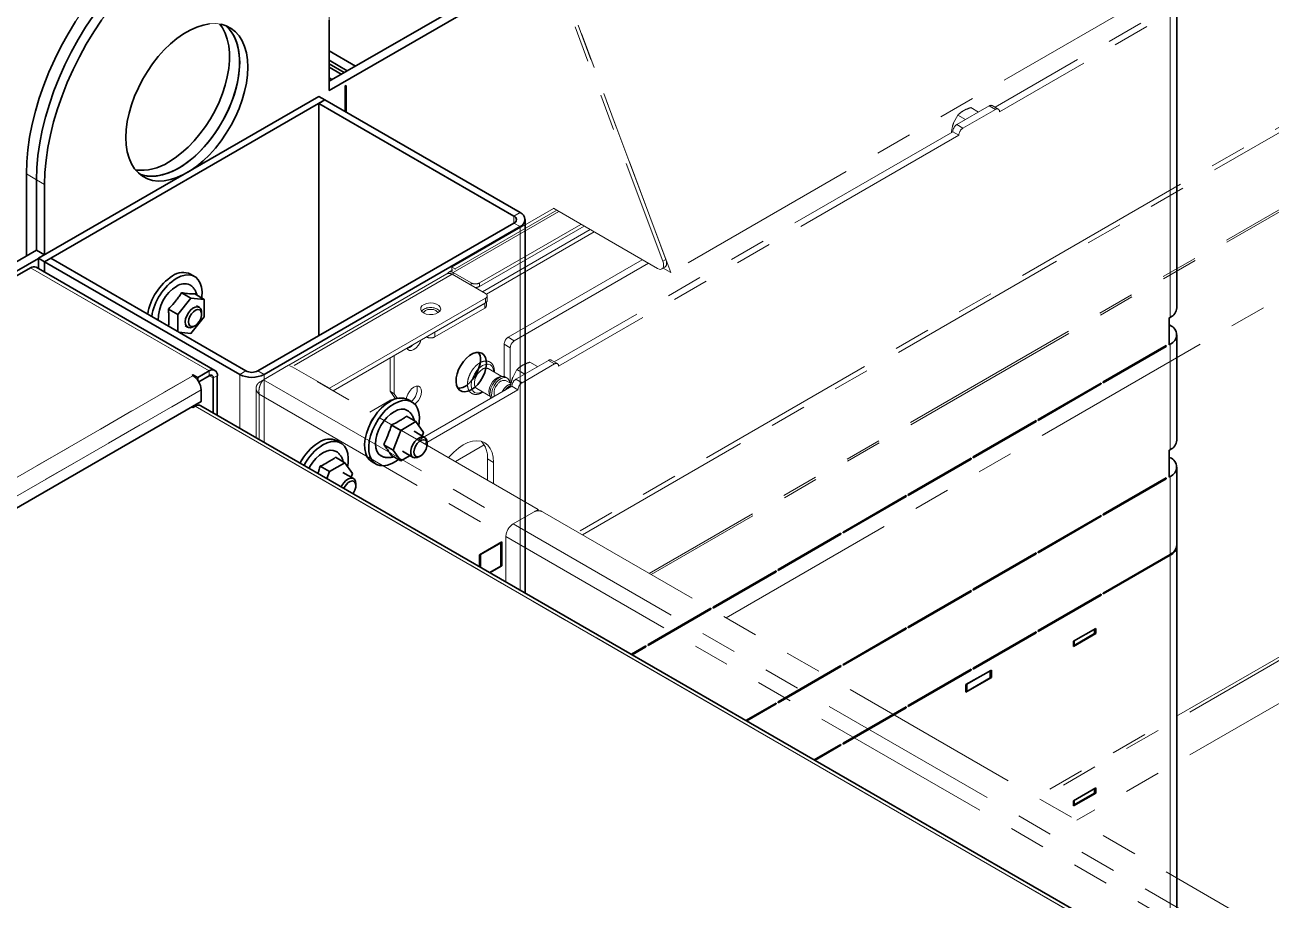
# Paper-space layout 'Blatt1' of a CAD drawing. Header units: millimetres. Extents: x 0 to 1189, y 0 to 841.
# Drawn here: x 575.76 to 619.13, y 209.85 to 240.3 of the extents above; entities that cross this region are included whole.
import ezdxf

# ---------------------------------------------------------------- set-up
doc = ezdxf.new("R2010")
doc.units = ezdxf.units.MM
doc.linetypes.add('PHANTOM', pattern=[12.7, 6.35, -1.27, 1.27, -1.27, 1.27, -1.27])

psp = doc.layouts.new('Blatt1')

# ---------------------------------------------------------------- linework, layer by layer
at = {"color": 7, "linetype": 'Continuous', "lineweight": 35}
for p, q in [((586.346, 238.343), (615.338, 255.08)), ((615.855, 230.453), (615.855, 255.243)), ((586.346, 238.017), (615.621, 254.916)), ((586.346, 240.466), (586.346, 238.017)), ((587.261, 238.871), (586.346, 239.399)), ((586.346, 239.073), (586.978, 238.708)), ((586.346, 238.95), (586.872, 238.647)), ((586.346, 238.828), (586.766, 238.586)), ((586.346, 238.46), (586.448, 238.402)), ((586.94, 238.196), (586.912, 238.18)), ((586.912, 238.18), (586.912, 237.285)), ((586.94, 237.268), (586.94, 238.196)), ((576.235, 232.182), (585.993, 237.815)), ((576.447, 232.06), (586.205, 237.693)), ((586.205, 237.693), (585.993, 237.815)), ((586.205, 237.693), (585.993, 237.57)), ((586.205, 237.693), (592.993, 233.774)), ((585.993, 234.304), (585.993, 237.57)), ((585.993, 237.57), (592.781, 233.652)), ((575.81, 232.261), (575.81, 235.119)), ((576.164, 232.465), (576.164, 234.915)), ((576.447, 232.305), (576.447, 234.752)), ((585.986, 234.341), (585.993, 234.345)), ((585.986, 233.443), (585.986, 234.341)), ((585.986, 234.308), (585.993, 234.304)), ((592.781, 233.407), (583.871, 228.263)), ((585.993, 233.488), (585.986, 233.492)), ((585.993, 233.447), (585.986, 233.443)), ((585.993, 229.488), (585.993, 233.488)), ((593.169, 220.54), (593.169, 233.529)), ((584.084, 228.141), (592.993, 233.284)), ((569.093, 228.383), (576.164, 232.465)), ((569.376, 228.22), (576.235, 232.18)), ((576.445, 232.303), (576.164, 232.465)), ((576.235, 231.825), (576.235, 232.182)), ((576.447, 232.06), (576.235, 232.182)), ((576.659, 232.182), (576.447, 232.06)), ((576.447, 231.702), (576.447, 232.06)), ((576.447, 232.06), (583.235, 228.141)), ((576.659, 232.182), (583.447, 228.263)), ((575.952, 231.853), (569.234, 227.975)), ((582.374, 228.281), (576.152, 231.873)), ((581.668, 231.55), (581.527, 231.631)), ((581.538, 230.794), (581.078, 230.222)), ((581.213, 230.982), (581.538, 230.794)), ((581.492, 230.95), (581.422, 230.956)), ((581.998, 230.753), (581.538, 230.794)), ((581.673, 230.94), (581.998, 230.753)), ((581.998, 230.14), (581.998, 230.753)), ((580.754, 230.41), (581.078, 230.222)), ((581.032, 230.731), (580.962, 230.644)), ((581.825, 230.477), (581.738, 230.528)), ((580.767, 230.142), (580.767, 230.049)), ((581.078, 230.222), (581.078, 229.631)), ((581.538, 229.568), (581.998, 230.14)), ((581.908, 230.232), (581.908, 230.294)), ((615.585, 230.106), (615.621, 230.126)), ((615.585, 230.106), (615.585, 229.175)), ((581.122, 229.606), (581.538, 229.568)), ((581.205, 229.557), (581.25, 229.594)), ((581.338, 229.835), (581.425, 229.785)), ((581.625, 229.804), (581.679, 229.836)), ((615.621, 229.849), (615.585, 229.869)), ((615.855, 225.848), (615.855, 229.522)), ((615.479, 229.146), (613.287, 227.881)), ((613.287, 227.848), (615.479, 229.114)), ((615.451, 229.13), (615.479, 229.114)), ((615.479, 229.114), (615.479, 229.146)), ((615.585, 229.175), (615.621, 229.195)), ((581.778, 228.032), (582.174, 228.261)), ((581.58, 228.114), (581.609, 228.13)), ((581.609, 228.097), (581.58, 228.114)), ((581.609, 228.13), (581.778, 228.032)), ((581.609, 228.097), (581.609, 228.13)), ((581.778, 227.934), (581.778, 228.032)), ((581.809, 227.886), (582.174, 228.097)), ((582.316, 228.016), (582.316, 226.805)), ((582.457, 228.097), (582.457, 226.723)), ((613.216, 227.84), (611.024, 226.575)), ((611.024, 226.542), (613.216, 227.808)), ((613.188, 227.824), (613.216, 227.808)), ((613.216, 227.808), (613.216, 227.84)), ((613.287, 227.881), (613.287, 227.848)), ((581.892, 227.199), (581.892, 227.608)), ((569.871, 220.26), (581.892, 227.199)), ((581.569, 227.013), (581.612, 226.989)), ((581.612, 226.989), (581.688, 227.032)), ((634.338, 196.773), (581.888, 227.052)), ((589.234, 227.182), (589.093, 227.263)), ((588.833, 226.547), (588.753, 226.501)), ((589.369, 226.497), (588.839, 226.191)), ((589.045, 226.685), (589.369, 226.497)), ((589.635, 226.12), (589.369, 226.497)), ((610.954, 226.534), (608.762, 225.269)), ((608.762, 225.236), (610.954, 226.501)), ((610.925, 226.518), (610.954, 226.501)), ((610.954, 226.501), (610.954, 226.534)), ((611.024, 226.575), (611.024, 226.542)), ((588.415, 226.081), (588.375, 225.977)), ((588.514, 226.378), (588.839, 226.191)), ((588.839, 226.191), (588.573, 225.507)), ((589.674, 225.946), (589.304, 226.16)), ((589.587, 225.997), (589.635, 226.12)), ((586.759, 225.753), (586.618, 225.835)), ((588.249, 225.695), (588.573, 225.507)), ((589.757, 225.701), (589.757, 225.763)), ((586.358, 225.118), (586.278, 225.072)), ((586.57, 225.256), (586.895, 225.069)), ((588.375, 225.527), (588.415, 225.469)), ((588.514, 225.317), (588.839, 225.13)), ((588.573, 225.507), (588.839, 225.13)), ((588.839, 225.13), (589.164, 225.317)), ((588.904, 225.467), (589.274, 225.253)), ((589.474, 225.273), (589.528, 225.305)), ((608.691, 225.228), (606.499, 223.962)), ((606.499, 223.93), (608.691, 225.195)), ((608.663, 225.211), (608.691, 225.195)), ((608.691, 225.195), (608.691, 225.228)), ((608.762, 225.269), (608.762, 225.236)), ((615.585, 225.501), (615.621, 225.521)), ((615.585, 225.501), (615.585, 224.57)), ((615.621, 225.243), (615.585, 225.264)), ((586.039, 224.95), (586.364, 224.762)), ((586.364, 224.762), (586.271, 224.522)), ((586.895, 225.069), (586.364, 224.762)), ((587.199, 224.518), (586.829, 224.731)), ((587.16, 224.691), (586.895, 225.069)), ((587.112, 224.568), (587.16, 224.691)), ((587.843, 225.098), (587.984, 225.017)), ((615.855, 222.206), (615.855, 224.917)), ((587.282, 224.272), (587.282, 224.334)), ((615.479, 224.541), (613.287, 223.276)), ((613.287, 223.243), (615.479, 224.509)), ((615.451, 224.525), (615.479, 224.509)), ((615.479, 224.509), (615.479, 224.541)), ((615.585, 224.57), (615.621, 224.59)), ((606.428, 223.921), (604.236, 222.656)), ((604.236, 222.623), (606.428, 223.889)), ((606.4, 223.905), (606.428, 223.889)), ((606.428, 223.889), (606.428, 223.921)), ((606.499, 223.962), (606.499, 223.93)), ((613.216, 223.235), (611.024, 221.97)), ((611.024, 221.937), (613.216, 223.202)), ((613.188, 223.219), (613.216, 223.202)), ((613.216, 223.202), (613.216, 223.235)), ((613.287, 223.276), (613.287, 223.243)), ((604.165, 222.615), (601.973, 221.35)), ((601.973, 221.317), (604.165, 222.583)), ((604.137, 222.599), (604.165, 222.583)), ((604.165, 222.583), (604.165, 222.615)), ((604.236, 222.656), (604.236, 222.623)), ((592.357, 222.31), (591.579, 221.861)), ((592.321, 222.281), (591.614, 221.873)), ((592.321, 222.281), (592.314, 222.286)), ((592.321, 221.465), (592.321, 222.281)), ((592.357, 221.477), (592.357, 222.31)), ((615.855, 207.443), (615.855, 222.173)), ((591.579, 221.861), (591.579, 221.458)), ((591.614, 221.873), (591.607, 221.877)), ((591.614, 221.873), (591.614, 221.437)), ((610.954, 221.929), (608.762, 220.663)), ((608.762, 220.631), (610.954, 221.896)), ((610.925, 221.912), (610.954, 221.896)), ((610.954, 221.896), (610.954, 221.929)), ((611.024, 221.97), (611.024, 221.937)), ((615.621, 221.879), (613.287, 220.532)), ((613.287, 220.5), (615.621, 221.847)), ((591.944, 221.247), (592.321, 221.465)), ((591.951, 221.243), (592.357, 221.477)), ((592.321, 221.498), (592.357, 221.477)), ((601.903, 221.309), (599.711, 220.044)), ((599.711, 220.011), (601.903, 221.276)), ((601.874, 221.293), (601.903, 221.276)), ((601.903, 221.276), (601.903, 221.309)), ((601.973, 221.35), (601.973, 221.317)), ((608.691, 220.622), (606.499, 219.357)), ((606.499, 219.324), (608.691, 220.59)), ((608.663, 220.606), (608.691, 220.59)), ((608.691, 220.59), (608.691, 220.622)), ((608.762, 220.663), (608.762, 220.631)), ((613.216, 220.491), (611.024, 219.226)), ((611.024, 219.193), (613.216, 220.459)), ((613.188, 220.475), (613.216, 220.459)), ((613.216, 220.459), (613.216, 220.491)), ((613.287, 220.532), (613.287, 220.5)), ((599.64, 220.003), (597.448, 218.737)), ((597.448, 218.705), (599.64, 219.97)), ((599.612, 219.986), (599.64, 219.97)), ((599.64, 219.97), (599.64, 220.003)), ((599.711, 220.044), (599.711, 220.011)), ((606.428, 219.316), (604.236, 218.051)), ((604.236, 218.018), (606.428, 219.284)), ((606.4, 219.3), (606.428, 219.284)), ((606.428, 219.284), (606.428, 219.316)), ((606.499, 219.357), (606.499, 219.324)), ((610.954, 219.185), (608.762, 217.92)), ((608.762, 217.887), (610.954, 219.152)), ((610.925, 219.169), (610.954, 219.152)), ((610.954, 219.152), (610.954, 219.185)), ((611.024, 219.226), (611.024, 219.193)), ((612.262, 218.854), (613.04, 219.303)), ((613.04, 219.124), (612.262, 218.675)), ((612.283, 218.711), (612.99, 219.12)), ((612.99, 219.12), (612.99, 219.275)), ((613.04, 219.124), (612.99, 219.152)), ((613.04, 219.303), (613.04, 219.124)), ((597.377, 218.696), (596.87, 218.403)), ((596.898, 218.387), (597.377, 218.664)), ((597.349, 218.68), (597.377, 218.664)), ((597.377, 218.664), (597.377, 218.696)), ((597.448, 218.737), (597.448, 218.705)), ((612.262, 218.675), (612.262, 218.854)), ((612.283, 218.711), (612.262, 218.724)), ((612.283, 218.867), (612.283, 218.711)), ((604.165, 218.01), (601.973, 216.744)), ((601.973, 216.712), (604.165, 217.977)), ((604.137, 217.994), (604.165, 217.977)), ((604.165, 217.977), (604.165, 218.01)), ((604.236, 218.051), (604.236, 218.018)), ((608.691, 217.879), (606.499, 216.613)), ((606.499, 216.581), (608.691, 217.846)), ((609.398, 217.854), (608.514, 217.344)), ((608.549, 217.356), (609.363, 217.826)), ((608.663, 217.863), (608.691, 217.846)), ((608.691, 217.846), (608.691, 217.879)), ((608.762, 217.92), (608.762, 217.887)), ((609.363, 217.826), (609.356, 217.83)), ((609.363, 217.581), (609.363, 217.826)), ((609.398, 217.593), (609.398, 217.854)), ((608.514, 217.083), (609.398, 217.593)), ((608.514, 217.344), (608.514, 217.083)), ((608.542, 217.36), (608.549, 217.356)), ((608.549, 217.111), (609.363, 217.581)), ((608.549, 217.111), (608.549, 217.356)), ((609.363, 217.613), (609.398, 217.593)), ((608.514, 217.132), (608.549, 217.111)), ((601.903, 216.704), (600.858, 216.101)), ((600.887, 216.084), (601.903, 216.671)), ((601.874, 216.687), (601.903, 216.671)), ((601.903, 216.671), (601.903, 216.704)), ((601.973, 216.744), (601.973, 216.712)), ((606.428, 216.573), (604.236, 215.307)), ((604.236, 215.275), (606.428, 216.54)), ((606.4, 216.556), (606.428, 216.54)), ((606.428, 216.54), (606.428, 216.573)), ((606.499, 216.613), (606.499, 216.581)), ((604.165, 215.266), (603.235, 214.729)), ((603.263, 214.713), (604.165, 215.234)), ((604.137, 215.25), (604.165, 215.234)), ((604.165, 215.234), (604.165, 215.266)), ((604.236, 215.307), (604.236, 215.275)), ((612.262, 213.302), (613.04, 213.751)), ((613.04, 213.571), (612.262, 213.122)), ((612.283, 213.159), (612.99, 213.567)), ((612.99, 213.567), (612.99, 213.722)), ((613.04, 213.571), (612.99, 213.6)), ((613.04, 213.751), (613.04, 213.571)), ((612.262, 213.122), (612.262, 213.302)), ((612.283, 213.159), (612.262, 213.171)), ((612.283, 213.314), (612.283, 213.159))]:
    psp.add_line(p, q, dxfattribs=at)
at = {"color": 8, "linetype": 'Continuous', "lineweight": 18}
for p, q in [((615.621, 254.916), (615.621, 230.126)), ((575.81, 235.119), (576.164, 234.915)), ((576.447, 234.752), (576.164, 234.915)), ((592.781, 233.652), (592.993, 233.774)), ((592.781, 233.652), (592.781, 233.407)), ((592.781, 233.407), (592.993, 233.284)), ((592.993, 220.641), (592.993, 233.284)), ((582.174, 228.261), (575.952, 231.853)), ((615.621, 229.195), (615.621, 225.521)), ((582.174, 228.097), (582.174, 228.261)), ((583.447, 228.263), (583.235, 228.141)), ((583.871, 228.263), (584.084, 228.141)), ((569.588, 221.158), (581.609, 228.097)), ((582.174, 228.097), (582.316, 228.016)), ((582.316, 228.016), (582.457, 228.097)), ((583.235, 226.274), (583.235, 228.141)), ((584.084, 225.785), (584.084, 228.141)), ((569.871, 220.668), (581.892, 227.608)), ((634.15, 196.747), (581.688, 227.032)), ((615.621, 224.59), (615.621, 221.879)), ((615.621, 221.847), (615.621, 207.579))]:
    psp.add_line(p, q, dxfattribs=at)
at = {"color": 7, "linetype": 'PHANTOM', "lineweight": 18}
for p, q in [((637.343, 254.251), (598.247, 231.682)), ((592.237, 247.368), (597.963, 232.082)), ((592.343, 247.429), (598.069, 232.143)), ((598.247, 231.682), (592.346, 247.431)), ((595.168, 222.556), (637.981, 247.271)), ((623.399, 245.446), (609.527, 237.438)), ((623.611, 245.324), (609.681, 237.282)), ((586.346, 240.466), (586.346, 238.017)), ((600.171, 219.668), (633.067, 238.658)), ((586.346, 238.343), (586.417, 238.384)), ((586.346, 238.017), (586.7, 238.221)), ((576.235, 232.182), (585.993, 237.815)), ((576.447, 232.06), (586.205, 237.693)), ((586.205, 237.693), (585.993, 237.815)), ((586.205, 237.693), (585.993, 237.57)), ((586.205, 237.693), (592.993, 233.774)), ((585.993, 234.304), (585.993, 237.57)), ((585.993, 237.57), (592.781, 233.652)), ((609.327, 237.486), (608.196, 236.833)), ((608.408, 236.711), (609.539, 237.364)), ((608.951, 237.269), (608.681, 237.424)), ((609.639, 237.374), (609.427, 237.496)), ((608.232, 237.165), (608.085, 236.896)), ((608.502, 237.01), (608.232, 237.165)), ((608.055, 236.588), (594.183, 228.58)), ((608.267, 236.466), (594.337, 228.424)), ((608.03, 236.574), (608.008, 236.586)), ((608.008, 236.586), (608.018, 236.567)), ((608.055, 236.588), (608.267, 236.466)), ((575.81, 232.261), (575.81, 235.119)), ((576.164, 232.465), (576.164, 234.915)), ((576.447, 232.305), (576.447, 234.752)), ((585.986, 234.341), (585.993, 234.345)), ((585.986, 233.443), (585.986, 234.341)), ((585.986, 234.308), (585.993, 234.304)), ((590.624, 231.873), (594.163, 233.916)), ((590.73, 231.812), (594.269, 233.855)), ((594.269, 233.855), (594.156, 233.921)), ((594.156, 233.921), (594.156, 233.912)), ((594.269, 233.851), (594.269, 233.855)), ((597.778, 231.826), (594.269, 233.851)), ((592.781, 233.407), (583.871, 228.263)), ((585.993, 233.488), (585.986, 233.492)), ((585.993, 233.447), (585.986, 233.443)), ((585.993, 229.488), (585.993, 233.488)), ((595.114, 233.363), (591.579, 231.322)), ((593.169, 233.342), (593.169, 233.529)), ((584.084, 228.141), (592.993, 233.284)), ((595.221, 233.302), (591.579, 231.2)), ((591.685, 231.016), (595.433, 233.18)), ((591.822, 230.932), (595.574, 233.098)), ((569.093, 228.383), (576.164, 232.465)), ((569.376, 228.22), (576.235, 232.18)), ((576.445, 232.303), (576.164, 232.465)), ((576.235, 231.825), (576.235, 232.182)), ((576.447, 232.06), (576.235, 232.182)), ((576.659, 232.182), (576.447, 232.06)), ((576.447, 231.702), (576.447, 232.06)), ((576.447, 232.06), (583.235, 228.141)), ((576.659, 232.182), (583.447, 228.263)), ((597.25, 232.13), (592.583, 229.436)), ((575.952, 231.853), (569.234, 227.975)), ((582.374, 228.281), (576.152, 231.873)), ((581.668, 231.55), (581.527, 231.631)), ((590.451, 231.642), (584.94, 228.46)), ((590.653, 231.783), (590.512, 231.701)), ((590.624, 231.873), (590.73, 231.812)), ((590.624, 231.766), (590.624, 231.873)), ((591.791, 230.955), (590.631, 231.624)), ((590.667, 231.686), (591.296, 231.322)), ((590.73, 231.796), (590.73, 231.812)), ((592.795, 229.313), (597.463, 232.008)), ((597.928, 231.811), (598.034, 231.872)), ((598.247, 231.682), (597.975, 231.838)), ((581.538, 230.794), (581.078, 230.222)), ((581.213, 230.982), (581.538, 230.794)), ((581.492, 230.95), (581.422, 230.956)), ((581.998, 230.753), (581.538, 230.794)), ((581.673, 230.94), (581.998, 230.753)), ((581.998, 230.14), (581.998, 230.753)), ((586.36, 227.657), (591.791, 230.792)), ((591.85, 230.71), (591.85, 230.873)), ((580.754, 230.41), (581.078, 230.222)), ((581.032, 230.731), (580.962, 230.644)), ((581.825, 230.477), (581.738, 230.528)), ((586.488, 227.567), (591.791, 230.628)), ((590.023, 229.608), (591.763, 230.612)), ((590.023, 229.445), (591.763, 230.449)), ((591.821, 230.53), (591.821, 230.651)), ((580.767, 230.142), (580.767, 230.049)), ((581.078, 230.222), (581.078, 229.631)), ((581.538, 229.568), (581.998, 230.14)), ((581.908, 230.232), (581.908, 230.294)), ((581.122, 229.606), (581.538, 229.568)), ((581.205, 229.557), (581.25, 229.594)), ((581.338, 229.835), (581.425, 229.785)), ((581.625, 229.804), (581.679, 229.836)), ((589.74, 229.445), (589.74, 229.445)), ((592.442, 229.191), (592.442, 228.068)), ((592.654, 229.068), (592.654, 227.84)), ((588.468, 227.552), (588.468, 228.71)), ((588.609, 227.47), (588.609, 228.791)), ((593.983, 228.628), (592.852, 227.975)), ((594.295, 228.516), (594.083, 228.638)), ((581.778, 228.032), (582.174, 228.261)), ((584.939, 228.461), (584.062, 227.955)), ((593.63, 223.444), (584.939, 228.461)), ((586.36, 227.657), (585.059, 228.408)), ((592.361, 228.066), (591.885, 228.341)), ((592.888, 228.307), (592.741, 228.038)), ((593.157, 228.152), (592.888, 228.307)), ((593.064, 227.853), (594.195, 228.506)), ((593.607, 228.411), (593.337, 228.566)), ((581.58, 228.114), (581.609, 228.13)), ((581.609, 228.097), (581.58, 228.114)), ((581.609, 228.13), (581.778, 228.032)), ((581.609, 228.097), (581.609, 228.13)), ((581.778, 227.934), (581.778, 228.032)), ((581.809, 227.886), (582.174, 228.097)), ((582.316, 228.016), (582.316, 226.805)), ((582.457, 228.097), (582.457, 226.723)), ((584.062, 227.955), (583.914, 227.869)), ((583.979, 227.832), (583.914, 227.869)), ((592.71, 227.73), (589.458, 225.852)), ((592.546, 228.017), (592.49, 228.05)), ((592.686, 227.821), (592.511, 227.922)), ((592.685, 227.716), (592.664, 227.728)), ((592.664, 227.728), (592.674, 227.709)), ((592.71, 227.73), (592.922, 227.608)), ((581.892, 227.199), (581.892, 227.608)), ((583.808, 227.661), (583.808, 225.943)), ((586.36, 227.64), (586.36, 227.657)), ((588.609, 227.47), (588.468, 227.552)), ((588.654, 227.286), (588.468, 227.552)), ((588.725, 227.306), (588.609, 227.47)), ((592.922, 227.608), (589.67, 225.73)), ((591.485, 227.648), (591.962, 227.373)), ((592.495, 227.62), (592.475, 227.594)), ((569.871, 220.26), (581.892, 227.199)), ((581.569, 227.013), (581.612, 226.989)), ((581.612, 226.989), (581.688, 227.032)), ((634.338, 196.773), (581.888, 227.052)), ((588.457, 227.233), (587.761, 226.832)), ((589.234, 227.182), (589.093, 227.263)), ((588.833, 226.547), (588.753, 226.501)), ((589.369, 226.497), (588.855, 226.2)), ((589.045, 226.685), (589.369, 226.497)), ((589.635, 226.12), (589.369, 226.497)), ((589.647, 225.962), (589.304, 226.16)), ((589.587, 225.997), (589.635, 226.12)), ((590.745, 225.109), (591.747, 225.687)), ((632.337, 225.769), (610.969, 213.434)), ((632.803, 225.912), (611.079, 213.371)), ((591.862, 225.199), (591.862, 224.464)), ((592.074, 224.342), (592.074, 225.076)), ((632.803, 224.423), (612.369, 212.626)), ((593.63, 223.444), (592.753, 222.938)), ((593.63, 223.396), (593.63, 223.444)), ((593.488, 223.362), (592.753, 222.938)), ((642.986, 194.951), (593.771, 223.362)), ((592.498, 220.927), (592.498, 222.497))]:
    psp.add_line(p, q, dxfattribs=at)
at = {"color": 8, "linetype": 'PHANTOM', "lineweight": 18}
for p, q in [((637.981, 247.459), (595.005, 222.65)), ((634.076, 242.339), (597.488, 221.217)), ((634.091, 242.265), (597.56, 221.175)), ((609.327, 237.486), (609.539, 237.364)), ((608.196, 236.833), (608.408, 236.711)), ((575.81, 235.119), (576.164, 234.915)), ((576.447, 234.752), (576.164, 234.915)), ((594.344, 233.808), (590.667, 231.686)), ((592.781, 233.652), (592.993, 233.774)), ((592.781, 233.652), (592.781, 233.407)), ((592.781, 233.407), (592.993, 233.284)), ((592.993, 233.241), (592.993, 233.284)), ((597.963, 232.082), (598.069, 232.143)), ((582.174, 228.261), (575.952, 231.853)), ((590.631, 231.624), (585.059, 228.408)), ((590.667, 231.604), (590.667, 231.686)), ((591.296, 231.241), (591.296, 231.322)), ((591.579, 231.2), (591.579, 231.322)), ((591.791, 230.628), (591.791, 230.792)), ((591.763, 230.449), (591.763, 230.612)), ((590.023, 229.445), (590.023, 229.608)), ((589.74, 229.445), (589.74, 229.445)), ((592.654, 229.068), (592.442, 229.191)), ((592.795, 229.313), (592.583, 229.436)), ((593.983, 228.628), (594.195, 228.506)), ((582.174, 228.097), (582.174, 228.261)), ((583.447, 228.263), (583.235, 228.141)), ((583.871, 228.263), (584.084, 228.141)), ((585.059, 228.391), (585.059, 228.408)), ((569.588, 221.158), (581.609, 228.097)), ((582.174, 228.097), (582.316, 228.016)), ((582.316, 228.016), (582.457, 228.097)), ((583.235, 226.274), (583.235, 228.141)), ((584.062, 227.955), (592.753, 222.938)), ((584.084, 227.967), (584.084, 228.141)), ((592.852, 227.975), (593.064, 227.853)), ((569.871, 220.668), (581.892, 227.608)), ((583.914, 227.452), (592.498, 222.497)), ((583.914, 227.452), (583.914, 225.883)), ((634.15, 196.747), (581.688, 227.032)), ((588.49, 227.214), (588.457, 227.233)), ((591.862, 225.199), (592.074, 225.076)), ((592.753, 222.938), (642.25, 194.364)), ((592.498, 222.497), (641.996, 193.923))]:
    psp.add_line(p, q, dxfattribs=at)
at = {"color": 7, "linetype": 'PHANTOM', "lineweight": 18, "flags": 128}
for points in [[(575.81, 235.119), (575.823, 235.534), (575.861, 235.962), (575.924, 236.399), (576.011, 236.845), (576.123, 237.297), (576.258, 237.752), (576.416, 238.208), (576.596, 238.663), (576.798, 239.114), (577.019, 239.56), (577.26, 239.998), (577.519, 240.425), (577.794, 240.84), (578.084, 241.24), (578.388, 241.624), (578.704, 241.989), (579.03, 242.333), (579.366, 242.656), (579.708, 242.954), (580.056, 243.227), (580.407, 243.474), (580.76, 243.692), (581.113, 243.881), (581.465, 244.041), (581.812, 244.169), (582.155, 244.266), (582.49, 244.33), (582.816, 244.363), (583.132, 244.362), (583.436, 244.33), (583.726, 244.265), (584.002, 244.167), (584.26, 244.039)], [(576.164, 234.915), (576.177, 235.33), (576.214, 235.757), (576.277, 236.195), (576.364, 236.641), (576.476, 237.093), (576.611, 237.548), (576.769, 238.004), (576.95, 238.459), (577.151, 238.91), (577.373, 239.356), (577.614, 239.793), (577.872, 240.221), (578.147, 240.636), (578.438, 241.036), (578.742, 241.42), (579.058, 241.785), (579.384, 242.129), (579.719, 242.452), (580.062, 242.75), (580.409, 243.023), (580.761, 243.27), (581.114, 243.488), (581.467, 243.677), (581.818, 243.837), (582.166, 243.965), (582.508, 244.062), (582.843, 244.126), (583.17, 244.159), (583.486, 244.158), (583.79, 244.126), (584.08, 244.06), (584.355, 243.963), (584.613, 243.835)], [(576.164, 234.915), (576.177, 235.33), (576.214, 235.757), (576.277, 236.195), (576.364, 236.641), (576.476, 237.093), (576.611, 237.548), (576.769, 238.004), (576.95, 238.459), (577.151, 238.91), (577.373, 239.356), (577.614, 239.793), (577.872, 240.221), (578.147, 240.636), (578.438, 241.036), (578.742, 241.42), (579.058, 241.785), (579.384, 242.129), (579.719, 242.452), (580.062, 242.75), (580.409, 243.023), (580.761, 243.27), (581.114, 243.488), (581.467, 243.677), (581.818, 243.837), (582.166, 243.965), (582.508, 244.062), (582.843, 244.126), (583.17, 244.159), (583.486, 244.158), (583.79, 244.126), (584.08, 244.06), (584.355, 243.963), (584.613, 243.835)], [(576.447, 234.752), (576.459, 235.167), (576.497, 235.594), (576.56, 236.032), (576.647, 236.478), (576.759, 236.929), (576.894, 237.384), (577.052, 237.84), (577.233, 238.295), (577.434, 238.747), (577.656, 239.193), (577.897, 239.63), (578.155, 240.058), (578.43, 240.472), (578.721, 240.873), (579.024, 241.256), (579.34, 241.621), (579.667, 241.966), (580.002, 242.288), (580.344, 242.587), (580.692, 242.86), (581.043, 243.106), (581.397, 243.325), (581.75, 243.514), (582.101, 243.673), (582.449, 243.802), (582.791, 243.898), (583.126, 243.963), (583.453, 243.995), (583.769, 243.995), (584.073, 243.962), (584.363, 243.897), (584.638, 243.8), (584.897, 243.671), (585.137, 243.512), (585.359, 243.322), (585.561, 243.103), (585.741, 242.856), (585.899, 242.583), (586.034, 242.284), (586.146, 241.961), (586.233, 241.616), (586.296, 241.251), (586.334, 240.867), (586.346, 240.466)], [(579.275, 236.384), (579.288, 236.656), (579.325, 236.94), (579.386, 237.231), (579.471, 237.526), (579.579, 237.823), (579.708, 238.117), (579.857, 238.405), (580.023, 238.683), (580.206, 238.949), (580.403, 239.2), (580.611, 239.431), (580.829, 239.642), (581.053, 239.828), (581.282, 239.989), (581.511, 240.121), (581.74, 240.225), (581.964, 240.297), (582.182, 240.338), (582.39, 240.347), (582.587, 240.324), (582.77, 240.269), (582.937, 240.183), (583.085, 240.066), (583.214, 239.921), (583.322, 239.749), (583.407, 239.552), (583.468, 239.332), (583.505, 239.091), (583.518, 238.834), (583.505, 238.562), (583.468, 238.278), (583.407, 237.987), (583.322, 237.692), (583.214, 237.395), (583.085, 237.101), (582.937, 236.813), (582.77, 236.535), (582.587, 236.269), (582.39, 236.018), (582.182, 235.787), (581.964, 235.576), (581.74, 235.39), (581.511, 235.229), (581.282, 235.097), (581.053, 234.994), (580.829, 234.921), (580.611, 234.88), (580.403, 234.871), (580.206, 234.894), (580.023, 234.949), (579.857, 235.035), (579.708, 235.152), (579.579, 235.297), (579.471, 235.469), (579.386, 235.666), (579.325, 235.886), (579.288, 236.127), (579.275, 236.384)], [(582.544, 240.332), (582.634, 240.206), (582.731, 240.021), (582.804, 239.812), (582.854, 239.581), (582.878, 239.332), (582.878, 239.067), (582.854, 238.789), (582.804, 238.501), (582.731, 238.207), (582.634, 237.911), (582.516, 237.615), (582.377, 237.324), (582.219, 237.04), (582.044, 236.767), (581.854, 236.509), (581.651, 236.267), (581.438, 236.046), (581.216, 235.847), (580.99, 235.674), (580.76, 235.527)], [(582.748, 240.277), (582.803, 240.23), (582.931, 240.085), (583.039, 239.912), (583.124, 239.715), (583.185, 239.495), (583.223, 239.255), (583.235, 238.997), (583.223, 238.725), (583.185, 238.442), (583.124, 238.151), (583.039, 237.855), (582.931, 237.559), (582.803, 237.265), (582.654, 236.977), (582.487, 236.698), (582.304, 236.432), (582.107, 236.182), (581.899, 235.95), (581.681, 235.74), (581.457, 235.553), (581.229, 235.393), (580.999, 235.26), (580.771, 235.157), (580.546, 235.084), (580.329, 235.043), (580.12, 235.034), (579.923, 235.058), (579.762, 235.104)], [(582.748, 240.277), (582.87, 240.161), (582.988, 240.002), (583.084, 239.817), (583.158, 239.608), (583.207, 239.377), (583.232, 239.128), (583.232, 238.863), (583.207, 238.584), (583.158, 238.297), (583.084, 238.003), (582.988, 237.707), (582.87, 237.411), (582.731, 237.12), (582.573, 236.836), (582.398, 236.563), (582.207, 236.305), (582.004, 236.063), (581.791, 235.842), (581.57, 235.643), (581.343, 235.469), (581.114, 235.323)], [(581.114, 235.323), (580.884, 235.205), (580.658, 235.117), (580.436, 235.06), (580.223, 235.035), (580.02, 235.042), (579.83, 235.081), (579.762, 235.104)], [(597.778, 231.826), (597.832, 231.803), (597.883, 231.797), (597.927, 231.81), (597.96, 231.841), (597.982, 231.887), (597.99, 231.945), (597.983, 232.011), (597.963, 232.082)], [(598.069, 232.143), (598.09, 232.073), (598.096, 232.006), (598.088, 231.948), (598.066, 231.902), (598.034, 231.872)], [(581.915, 230.801), (581.92, 230.843), (581.926, 231.02), (581.907, 231.181), (581.863, 231.321), (581.796, 231.437), (581.707, 231.524), (581.598, 231.582), (581.474, 231.607), (581.337, 231.599), (581.192, 231.559), (581.043, 231.488)], [(581.342, 229.968), (581.355, 230.071), (581.391, 230.18), (581.449, 230.284), (581.522, 230.375), (581.604, 230.444), (581.688, 230.486), (581.767, 230.495), (581.833, 230.473), (581.88, 230.42), (581.905, 230.341), (581.908, 230.294)], [(581.451, 229.968), (581.463, 229.889), (581.499, 229.833), (581.554, 229.806), (581.623, 229.811), (581.698, 229.847), (581.771, 229.911), (581.834, 229.995), (581.88, 230.09), (581.905, 230.186), (581.905, 230.273), (581.88, 230.341), (581.834, 230.383), (581.771, 230.394), (581.698, 230.374), (581.623, 230.323), (581.554, 230.248), (581.499, 230.158), (581.463, 230.061), (581.451, 229.968)], [(589.634, 230.281), (589.728, 230.243), (589.839, 230.224), (589.954, 230.227), (590.061, 230.251), (590.149, 230.294), (590.208, 230.351), (590.232, 230.416), (590.217, 230.482), (590.167, 230.542), (590.085, 230.589), (589.982, 230.618), (589.867, 230.626), (589.755, 230.612), (589.656, 230.578), (589.581, 230.528), (589.539, 230.466), (589.535, 230.399), (589.567, 230.336), (589.634, 230.281)], [(590.059, 230.363), (589.978, 230.394), (589.882, 230.405), (589.786, 230.394), (589.705, 230.363), (589.651, 230.316), (589.634, 230.281)], [(590.129, 230.281), (590.113, 230.316), (590.059, 230.363)], [(581.625, 229.804), (581.604, 229.793), (581.522, 229.767), (581.449, 229.774), (581.391, 229.812), (581.355, 229.879), (581.342, 229.968)], [(589.542, 229.33), (589.513, 229.256), (589.454, 229.154), (589.38, 229.068), (589.299, 229.005), (589.217, 228.973), (589.143, 228.974), (589.084, 229.008), (589.054, 229.052)], [(584.976, 228.44), (585.01, 228.431), (585.059, 228.408)], [(591.485, 227.648), (591.44, 227.69), (591.409, 227.763), (591.403, 227.856), (591.422, 227.962), (591.464, 228.071), (591.526, 228.172), (591.602, 228.259), (591.685, 228.321)], [(589.037, 227.29), (589.046, 227.342), (589.084, 227.449), (589.143, 227.551), (589.217, 227.637), (589.299, 227.699), (589.38, 227.731), (589.454, 227.73), (589.513, 227.697), (589.551, 227.633), (589.564, 227.546), (589.551, 227.444), (589.513, 227.337), (589.454, 227.235), (589.38, 227.149), (589.329, 227.107)], [(591.958, 227.384), (591.949, 227.396), (591.918, 227.469), (591.912, 227.562), (591.931, 227.668), (591.973, 227.777), (592.035, 227.879), (592.111, 227.965), (592.194, 228.027)], [(591.991, 227.315), (591.969, 227.353), (591.948, 227.442), (591.952, 227.549), (591.982, 227.665), (592.035, 227.781), (592.106, 227.886), (592.19, 227.974), (592.28, 228.036), (592.369, 228.067), (592.449, 228.066), (592.49, 228.05)], [(592.021, 227.332), (592.005, 227.41), (592.009, 227.517), (592.039, 227.632), (592.091, 227.748), (592.162, 227.854), (592.246, 227.941), (592.337, 228.003), (592.425, 228.035), (592.506, 228.033), (592.572, 227.999), (592.617, 227.934), (592.638, 227.849)], [(592.194, 228.027), (592.277, 228.061), (592.35, 228.063)], [(592.378, 227.538), (592.389, 227.56), (592.452, 227.657)], [(589.067, 226.888), (589.065, 226.889), (588.968, 226.926), (588.856, 226.93), (588.735, 226.903), (588.609, 226.844), (588.483, 226.757), (588.362, 226.645), (588.27, 226.538)], [(589.468, 226.357), (589.486, 226.476), (589.492, 226.652), (589.473, 226.813), (589.429, 226.953), (589.362, 227.069), (589.273, 227.157), (589.164, 227.214), (589.04, 227.239), (588.904, 227.232), (588.758, 227.191), (588.609, 227.12)], [(592.074, 225.076), (592.061, 225.26), (592.022, 225.425), (591.958, 225.566), (591.871, 225.679), (591.763, 225.763), (591.637, 225.815), (591.495, 225.833), (591.341, 225.818), (591.179, 225.77), (591.013, 225.689), (590.847, 225.578), (590.685, 225.44), (590.532, 225.277), (590.506, 225.247)]]:
    psp.add_lwpolyline(points, dxfattribs=at)
at = {"color": 7, "linetype": 'Continuous', "lineweight": 35, "flags": 128}
for points in [[(575.81, 235.119), (575.823, 235.534), (575.861, 235.962), (575.924, 236.399), (576.011, 236.845), (576.123, 237.297), (576.258, 237.752), (576.416, 238.208), (576.596, 238.663), (576.798, 239.114), (577.019, 239.56), (577.26, 239.998), (577.519, 240.425)], [(576.164, 234.915), (576.177, 235.33), (576.214, 235.757), (576.277, 236.195), (576.364, 236.641), (576.476, 237.093), (576.611, 237.548), (576.769, 238.004), (576.95, 238.459), (577.151, 238.91), (577.373, 239.356), (577.614, 239.793), (577.872, 240.221), (578.147, 240.636)], [(576.164, 234.915), (576.177, 235.33), (576.214, 235.757), (576.277, 236.195), (576.364, 236.641), (576.476, 237.093), (576.611, 237.548), (576.769, 238.004), (576.95, 238.459), (577.151, 238.91), (577.373, 239.356), (577.614, 239.793), (577.872, 240.221), (578.147, 240.636)], [(576.447, 234.752), (576.459, 235.167), (576.497, 235.594), (576.56, 236.032), (576.647, 236.478), (576.759, 236.929), (576.894, 237.384), (577.052, 237.84), (577.233, 238.295), (577.434, 238.747), (577.656, 239.193), (577.897, 239.63), (578.155, 240.058), (578.43, 240.472)], [(579.275, 236.384), (579.288, 236.656), (579.325, 236.94), (579.386, 237.231), (579.471, 237.526), (579.579, 237.823), (579.708, 238.117), (579.857, 238.405), (580.023, 238.683), (580.206, 238.949), (580.403, 239.2), (580.611, 239.431), (580.829, 239.642), (581.053, 239.828), (581.282, 239.989), (581.511, 240.121), (581.74, 240.225), (581.964, 240.297), (582.182, 240.338)], [(582.587, 240.324), (582.77, 240.269), (582.937, 240.183), (583.085, 240.066), (583.214, 239.921), (583.322, 239.749), (583.407, 239.552), (583.468, 239.332), (583.505, 239.091), (583.518, 238.834), (583.505, 238.562), (583.468, 238.278), (583.407, 237.987), (583.322, 237.692), (583.214, 237.395), (583.085, 237.101), (582.937, 236.813), (582.77, 236.535), (582.587, 236.269), (582.39, 236.018), (582.182, 235.787), (581.964, 235.576), (581.74, 235.39), (581.511, 235.229), (581.282, 235.097), (581.053, 234.994), (580.829, 234.921), (580.611, 234.88), (580.403, 234.871), (580.206, 234.894), (580.023, 234.949), (579.857, 235.035), (579.708, 235.152), (579.579, 235.297), (579.471, 235.469), (579.386, 235.666), (579.325, 235.886), (579.288, 236.127), (579.275, 236.384)], [(582.544, 240.332), (582.634, 240.206), (582.731, 240.021), (582.804, 239.812), (582.854, 239.581), (582.878, 239.332), (582.878, 239.067), (582.854, 238.789), (582.804, 238.501), (582.731, 238.207), (582.634, 237.911), (582.516, 237.615), (582.377, 237.324), (582.219, 237.04), (582.044, 236.767), (581.854, 236.509), (581.651, 236.267), (581.438, 236.046), (581.216, 235.847), (580.99, 235.674), (580.76, 235.527)], [(582.748, 240.277), (582.803, 240.23), (582.931, 240.085), (583.039, 239.912), (583.124, 239.715), (583.185, 239.495), (583.223, 239.255), (583.235, 238.997), (583.223, 238.725), (583.185, 238.442), (583.124, 238.151), (583.039, 237.855), (582.931, 237.559), (582.803, 237.265), (582.654, 236.977), (582.487, 236.698), (582.304, 236.432), (582.107, 236.182), (581.899, 235.95), (581.681, 235.74), (581.457, 235.553), (581.229, 235.393), (580.999, 235.26), (580.771, 235.157), (580.546, 235.084), (580.329, 235.043), (580.12, 235.034), (579.923, 235.058), (579.762, 235.104)], [(582.748, 240.277), (582.87, 240.161), (582.988, 240.002), (583.084, 239.817), (583.158, 239.608), (583.207, 239.377), (583.232, 239.128), (583.232, 238.863), (583.207, 238.584), (583.158, 238.297), (583.084, 238.003), (582.988, 237.707), (582.87, 237.411), (582.731, 237.12), (582.573, 236.836), (582.398, 236.563), (582.207, 236.305), (582.004, 236.063), (581.791, 235.842), (581.57, 235.643), (581.343, 235.469), (581.114, 235.323)], [(581.114, 235.323), (580.884, 235.205), (580.658, 235.117), (580.436, 235.06), (580.223, 235.035), (580.02, 235.042), (579.83, 235.081), (579.762, 235.104)], [(581.915, 230.801), (581.92, 230.843), (581.926, 231.02), (581.907, 231.181), (581.863, 231.321), (581.796, 231.437), (581.707, 231.524), (581.598, 231.582), (581.474, 231.607), (581.337, 231.599), (581.192, 231.559), (581.043, 231.488)], [(581.342, 229.968), (581.355, 230.071), (581.391, 230.18), (581.449, 230.284), (581.522, 230.375), (581.604, 230.444), (581.688, 230.486), (581.767, 230.495), (581.833, 230.473), (581.88, 230.42), (581.905, 230.341), (581.908, 230.294)], [(581.451, 229.968), (581.463, 229.889), (581.499, 229.833), (581.554, 229.806), (581.623, 229.811), (581.698, 229.847), (581.771, 229.911), (581.834, 229.995), (581.88, 230.09), (581.905, 230.186), (581.905, 230.273), (581.88, 230.341), (581.834, 230.383), (581.771, 230.394), (581.698, 230.374), (581.623, 230.323), (581.554, 230.248), (581.499, 230.158), (581.463, 230.061), (581.451, 229.968)], [(581.625, 229.804), (581.604, 229.793), (581.522, 229.767), (581.449, 229.774), (581.391, 229.812), (581.355, 229.879), (581.342, 229.968)], [(591.296, 227.609), (591.41, 227.69), (591.519, 227.795), (591.617, 227.92), (591.7, 228.059), (591.765, 228.206), (591.807, 228.353), (591.826, 228.494), (591.819, 228.623), (591.789, 228.733), (591.735, 228.819), (591.661, 228.877), (591.569, 228.904), (591.465, 228.9), (591.353, 228.864), (591.239, 228.798), (591.127, 228.704), (591.023, 228.589), (590.931, 228.456), (590.857, 228.312), (590.803, 228.164), (590.773, 228.019), (590.767, 227.883), (590.785, 227.763), (590.828, 227.665), (590.892, 227.592), (590.975, 227.549), (591.073, 227.538), (591.182, 227.558), (591.296, 227.609)], [(590.83, 227.66), (590.888, 227.662), (590.998, 227.69), (591.113, 227.749), (591.226, 227.836), (591.332, 227.947), (591.427, 228.076), (591.506, 228.217), (591.565, 228.365), (591.602, 228.512), (591.614, 228.65)], [(588.468, 227.202), (588.318, 227.101), (588.173, 226.973), (588.037, 226.823), (587.912, 226.654), (587.804, 226.472), (587.715, 226.282), (587.648, 226.088), (587.604, 225.897), (587.585, 225.714), (587.591, 225.545), (587.623, 225.394), (587.678, 225.266), (587.757, 225.164), (587.843, 225.098)], [(588.609, 227.12), (588.46, 227.019), (588.315, 226.892), (588.178, 226.741), (588.054, 226.573), (587.946, 226.391), (587.856, 226.2), (587.789, 226.006), (587.745, 225.815), (587.726, 225.633), (587.732, 225.463), (587.764, 225.312), (587.82, 225.184), (587.898, 225.082), (587.997, 225.009), (588.114, 224.968), (588.245, 224.959), (588.386, 224.983), (588.534, 225.039), (588.684, 225.125), (588.756, 225.177)], [(589.067, 226.888), (589.065, 226.889), (588.968, 226.926), (588.856, 226.93), (588.735, 226.903), (588.609, 226.844), (588.483, 226.757), (588.362, 226.645), (588.251, 226.512), (588.153, 226.363), (588.073, 226.203), (588.013, 226.04), (587.976, 225.879), (587.964, 225.727), (587.976, 225.589), (588.013, 225.47), (588.073, 225.376), (588.15, 225.31)], [(589.468, 226.357), (589.486, 226.476), (589.492, 226.652), (589.473, 226.813), (589.429, 226.953), (589.362, 227.069), (589.273, 227.157), (589.164, 227.214), (589.04, 227.239), (588.904, 227.232), (588.758, 227.191), (588.609, 227.12)], [(587.904, 226.641), (587.839, 226.544), (587.787, 226.439)], [(586.994, 224.928), (587.011, 225.047), (587.017, 225.224), (586.998, 225.384), (586.954, 225.525), (586.887, 225.64), (586.798, 225.728), (586.689, 225.785), (586.565, 225.81), (586.429, 225.803), (586.284, 225.763), (586.134, 225.691)], [(589.474, 225.273), (589.411, 225.245), (589.333, 225.235), (589.267, 225.258), (589.219, 225.311), (589.194, 225.39), (589.194, 225.487), (589.219, 225.594), (589.267, 225.702), (589.333, 225.801)], [(589.414, 225.731), (589.356, 225.642), (589.317, 225.546), (589.3, 225.451), (589.308, 225.37), (589.34, 225.31), (589.393, 225.278), (589.46, 225.277), (589.535, 225.308), (589.608, 225.368), (589.674, 225.449), (589.723, 225.543), (589.751, 225.64), (589.756, 225.729), (589.735, 225.801), (589.692, 225.847), (589.632, 225.864), (589.56, 225.848), (589.484, 225.802), (589.414, 225.731)], [(589.333, 225.801), (589.411, 225.882), (589.495, 225.938), (589.577, 225.964), (589.65, 225.957), (589.708, 225.919), (589.744, 225.852), (589.757, 225.763)], [(585.429, 225.212), (585.364, 225.115), (585.336, 225.062)], [(586.592, 225.46), (586.59, 225.461), (586.493, 225.497), (586.381, 225.501), (586.26, 225.474), (586.134, 225.416), (586.008, 225.329), (585.887, 225.216), (585.776, 225.083), (585.678, 224.934), (585.649, 224.881)], [(586.771, 224.233), (586.792, 224.274), (586.858, 224.372)], [(586.858, 224.372), (586.936, 224.453), (587.02, 224.509), (587.103, 224.535), (587.176, 224.528), (587.233, 224.49), (587.269, 224.423), (587.282, 224.334)], [(586.939, 224.302), (586.881, 224.214), (586.864, 224.179)], [(587.182, 223.996), (587.199, 224.02), (587.248, 224.114), (587.277, 224.211), (587.281, 224.3), (587.26, 224.372), (587.217, 224.419), (587.157, 224.435), (587.085, 224.419), (587.01, 224.374), (586.939, 224.302)]]:
    psp.add_lwpolyline(points, dxfattribs=at)
at = {"color": 8, "linetype": 'PHANTOM', "lineweight": 18, "flags": 128}
for points in [[(591.677, 227.537), (591.583, 227.498), (591.489, 227.489), (591.407, 227.514), (591.345, 227.572), (591.306, 227.658), (591.293, 227.768), (591.306, 227.893), (591.345, 228.025), (591.407, 228.155), (591.489, 228.274), (591.583, 228.374), (591.685, 228.448)], [(591.685, 228.448), (591.787, 228.491), (591.881, 228.5), (591.962, 228.475), (592.025, 228.417), (592.064, 228.331), (592.077, 228.23)]]:
    psp.add_lwpolyline(points, dxfattribs=at)
at = {"color": 7, "linetype": 'PHANTOM', "lineweight": 18}
for centre, radius, start, end in [((609.386, 237.404), 0.101, 65.6929, 125.6176), ((609.595, 237.296), 0.0873, 350.786, 129.2033), ((608.362, 236.574), 0.307, 122.6055, 177.3945), ((608.574, 236.452), 0.307, 122.6055, 177.3945), ((579.808, 236.982), 1.739, 263.5581, 303.2145), ((592.735, 233.529), 0.131, 290.7834, 69.2166), ((592.9, 233.529), 0.262, 290.7834, 69.2166), ((576.069, 231.689), 0.201, 65.6929, 125.6176), ((581.268, 231.056), 0.631, 65.7938, 125.5166), ((590.526, 231.477), 0.181, 54.3824, 114.3071), ((590.581, 231.583), 0.133, 50.2603, 150.1382), ((581.96, 229.93), 1.951, 122.8513, 171.028), ((582.101, 229.849), 1.951, 122.8513, 171.028), ((581.763, 230.056), 1.362, 121.8951, 181.4203), ((581.311, 230.838), 0.46, 65.9946, 125.5912), ((591.437, 231.595), 0.307, 242.6097, 297.3903), ((591.44, 231.465), 0.299, 267.0521, 297.572), ((591.76, 230.873), 0.0873, 290.7834, 69.2166), ((589.882, 230.006), 0.465, 46.4599, 133.5401), ((591.721, 230.54), 0.101, 294.3747, 354.3052), ((591.75, 230.72), 0.101, 294.3747, 354.3052), ((588.992, 229.393), 0.348, 281.448, 318.5466), ((589.882, 229.717), 0.307, 242.6097, 297.3903), ((592.749, 229.177), 0.307, 122.6055, 177.3945), ((592.961, 229.054), 0.307, 122.6055, 177.3945), ((594.042, 228.546), 0.101, 65.6929, 125.6176), ((582.285, 228.125), 0.175, 350.786, 129.2033), ((583.659, 228.673), 0.461, 242.6097, 297.3903), ((591.802, 228.164), 0.196, 64.8242, 126.4863), ((594.25, 228.438), 0.0873, 350.786, 129.2033), ((581.277, 227.58), 0.615, 2.6055, 57.3945), ((582.23, 228.03), 0.0873, 350.786, 129.2033), ((583.659, 228.96), 0.922, 242.6097, 297.3903), ((588.9, 227.616), 0.515, 306.0386, 13.2975), ((592.515, 227.497), 0.426, 135.4556, 195.7756), ((592.441, 227.67), 0.261, 74.6507, 151.4302), ((592.731, 227.466), 0.338, 98.411, 145.5979), ((592.759, 227.432), 0.324, 107.685, 144.6306), ((593.017, 227.716), 0.307, 122.6055, 177.3945), ((593.229, 227.594), 0.307, 122.6055, 177.3945), ((588.834, 226.688), 0.631, 65.7938, 125.5166), ((581.805, 226.869), 0.201, 65.6929, 125.6176), ((589.362, 225.743), 1.711, 121.5231, 145.2284), ((589.504, 225.661), 1.711, 121.5231, 145.2284), ((588.516, 227.149), 0.103, 69.481, 125.1551), ((589.61, 225.673), 0.289, 83.3679, 133.9922), ((591.043, 225.258), 0.821, 355.8535, 42.3632), ((593.63, 223.089), 0.307, 62.6097, 117.3903), ((593.051, 222.472), 0.553, 122.6055, 177.3945)]:
    psp.add_arc(centre, radius, start, end, dxfattribs=at)
at = {"color": 7, "linetype": 'Continuous', "lineweight": 35}
for centre, radius, start, end in [((579.808, 236.982), 1.739, 263.5581, 303.2145), ((592.735, 233.529), 0.131, 290.7834, 69.2166), ((592.9, 233.529), 0.262, 290.7834, 69.2166), ((576.069, 231.689), 0.201, 65.6929, 125.6176), ((581.268, 231.056), 0.631, 65.7938, 125.5166), ((581.96, 229.93), 1.951, 122.8513, 171.028), ((582.101, 229.849), 1.951, 122.8513, 171.028), ((581.763, 230.056), 1.362, 121.8951, 181.4203), ((581.311, 230.838), 0.46, 65.9946, 125.5912), ((615.454, 230.493), 0.402, 294.3747, 354.3052), ((615.497, 229.522), 0.349, 290.7834, 69.2166), ((591.164, 228.673), 0.451, 357.1825, 31.1829), ((582.285, 228.125), 0.175, 350.786, 129.2033), ((583.659, 228.673), 0.461, 242.6097, 297.3903), ((581.277, 227.58), 0.615, 2.6055, 57.3945), ((582.23, 228.03), 0.0873, 350.786, 129.2033), ((583.659, 228.96), 0.922, 242.6097, 297.3903), ((588.834, 226.688), 0.631, 65.7938, 125.5166), ((581.805, 226.869), 0.201, 65.6929, 125.6176), ((586.974, 224.215), 1.841, 122.2007, 152.6615), ((587.115, 224.133), 1.841, 122.2007, 152.6615), ((586.359, 225.26), 0.631, 65.7938, 125.5166), ((615.454, 225.888), 0.402, 294.3747, 354.3052), ((615.497, 224.917), 0.349, 290.7834, 69.2166), ((615.454, 222.246), 0.402, 294.3747, 354.3052), ((615.466, 222.203), 0.389, 293.4452, 357.7924)]:
    psp.add_arc(centre, radius, start, end, dxfattribs=at)
at = {"color": 8, "linetype": 'Continuous', "lineweight": 18}
for centre, radius, start, end in [((581.433, 230.693), 0.263, 77.2343, 92.5466), ((581.817, 230.029), 1.054, 138.1711, 144.2397), ((581.38, 230.096), 0.615, 175.6525, 184.3475), ((589.099, 225.993), 0.615, 115.6491, 124.3455), ((589.376, 225.648), 1.054, 155.7602, 161.8284), ((586.624, 224.564), 0.615, 115.6491, 124.3455), ((588.608, 225.648), 0.263, 207.4456, 222.7557)]:
    psp.add_arc(centre, radius, start, end, dxfattribs=at)
at = {"color": 8, "linetype": 'PHANTOM', "lineweight": 18}
for centre, radius, start, end in [((581.433, 230.693), 0.263, 77.2343, 92.5466), ((581.817, 230.029), 1.054, 138.1711, 144.2397), ((581.38, 230.096), 0.615, 175.6525, 184.3475), ((589.099, 225.993), 0.615, 115.6491, 124.3455)]:
    psp.add_arc(centre, radius, start, end, dxfattribs=at)
at = {"color": 7, "linetype": 'PHANTOM', "lineweight": 18}
for points, knots in [([(608.422, 237.315), (608.367, 237.278), (608.297, 237.231), (608.244, 237.177), (608.232, 237.165)], [0, 0, 0, 0, 0.776831, 1, 1, 1, 1]), ([(608.681, 237.424), (608.611, 237.4), (608.519, 237.368), (608.441, 237.325), (608.422, 237.315)], [0, 0, 0, 0, 0.758577, 1, 1, 1, 1]), ([(608.085, 236.896), (608.083, 236.889), (608.045, 236.791), (608.026, 236.685), (608.008, 236.586)], [0, 0, 0, 0, 0.070206, 1, 1, 1, 1]), ([(581.746, 230.898), (581.736, 230.937), (581.716, 231.017), (581.655, 231.121), (581.582, 231.205), (581.521, 231.24), (581.495, 231.256)], [0, 0, 0, 0, 0.26458, 0.536958, 0.799523, 1, 1, 1, 1]), ([(581.213, 230.982), (581.186, 230.939), (581.131, 230.853), (581.065, 230.772), (581.032, 230.731)], [0, 0, 0, 0, 0.496644, 1, 1, 1, 1]), ([(581.422, 230.956), (581.419, 230.957), (581.354, 230.962), (581.282, 230.972), (581.213, 230.982)], [0, 0, 0, 0, 0.046256, 1, 1, 1, 1]), ([(581.673, 230.94), (581.646, 230.941), (581.591, 230.941), (581.525, 230.947), (581.492, 230.95)], [0, 0, 0, 0, 0.496644, 1, 1, 1, 1]), ([(580.962, 230.644), (580.959, 230.641), (580.894, 230.56), (580.822, 230.483), (580.754, 230.41)], [0, 0, 0, 0, 0.0462555, 1, 1, 1, 1]), ([(580.754, 230.41), (580.759, 230.364), (580.768, 230.272), (580.768, 230.186), (580.767, 230.142)], [0, 0, 0, 0, 0.496644, 1, 1, 1, 1]), ([(580.767, 230.049), (580.768, 229.972), (580.769, 229.891), (580.757, 229.82), (580.757, 229.816)], [0, 0, 0, 0, 0.951208, 1, 1, 1, 1]), ([(592.097, 228.219), (592.098, 228.225), (592.104, 228.274), (592.092, 228.358), (592.06, 228.458), (592.001, 228.536), (591.925, 228.588), (591.834, 228.611), (591.738, 228.604), (591.657, 228.577), (591.609, 228.551), (591.594, 228.543)], [0, 0, 0, 0, 0.020536, 0.162048, 0.304255, 0.426795, 0.55771, 0.683759, 0.809855, 0.941262, 1, 1, 1, 1]), ([(591.594, 228.543), (591.576, 228.532), (591.523, 228.499), (591.439, 228.425), (591.349, 228.32), (591.273, 228.2), (591.214, 228.072), (591.176, 227.941), (591.161, 227.813), (591.17, 227.694), (591.204, 227.594), (591.261, 227.515), (591.337, 227.463), (591.428, 227.44), (591.525, 227.447), (591.615, 227.475), (591.672, 227.511), (591.696, 227.526)], [0, 0, 0, 0, 0.038573, 0.11081, 0.182858, 0.25473, 0.32664, 0.398806, 0.471508, 0.54499, 0.618853, 0.682533, 0.75058, 0.816058, 0.881522, 0.949721, 1, 1, 1, 1]), ([(593.078, 228.457), (593.023, 228.42), (592.953, 228.373), (592.9, 228.319), (592.888, 228.307)], [0, 0, 0, 0, 0.776831, 1, 1, 1, 1]), ([(593.337, 228.566), (593.267, 228.542), (593.174, 228.51), (593.097, 228.467), (593.078, 228.457)], [0, 0, 0, 0, 0.758577, 1, 1, 1, 1]), ([(592.741, 228.038), (592.739, 228.031), (592.701, 227.933), (592.682, 227.827), (592.664, 227.728)], [0, 0, 0, 0, 0.070206, 1, 1, 1, 1]), ([(589.31, 226.532), (589.307, 226.55), (589.296, 226.611), (589.253, 226.703), (589.182, 226.8), (589.117, 226.862), (589.074, 226.882), (589.067, 226.886)], [0, 0, 0, 0, 0.122094, 0.406283, 0.677388, 0.941912, 1, 1, 1, 1]), ([(588.753, 226.501), (588.688, 226.462), (588.619, 226.421), (588.538, 226.388), (588.533, 226.386)], [0, 0, 0, 0, 0.940295, 1, 1, 1, 1]), ([(589.045, 226.685), (589.013, 226.661), (588.948, 226.612), (588.872, 226.569), (588.833, 226.547)], [0, 0, 0, 0, 0.496644, 1, 1, 1, 1])]:
    psp.add_open_spline(points, degree=3, knots=knots, dxfattribs=at)
at = {"color": 7, "linetype": 'Continuous', "lineweight": 35}
for points, knots in [([(581.746, 230.898), (581.736, 230.937), (581.716, 231.017), (581.655, 231.121), (581.582, 231.205), (581.521, 231.24), (581.495, 231.256)], [0, 0, 0, 0, 0.26458, 0.536958, 0.799523, 1, 1, 1, 1]), ([(581.213, 230.982), (581.186, 230.939), (581.131, 230.853), (581.065, 230.772), (581.032, 230.731)], [0, 0, 0, 0, 0.4966438, 1, 1, 1, 1]), ([(581.422, 230.956), (581.419, 230.957), (581.354, 230.962), (581.282, 230.972), (581.213, 230.982)], [0, 0, 0, 0, 0.0462555, 1, 1, 1, 1]), ([(581.673, 230.94), (581.646, 230.941), (581.591, 230.941), (581.525, 230.947), (581.492, 230.95)], [0, 0, 0, 0, 0.496644, 1, 1, 1, 1]), ([(580.962, 230.644), (580.959, 230.641), (580.894, 230.56), (580.822, 230.483), (580.754, 230.41)], [0, 0, 0, 0, 0.046256, 1, 1, 1, 1]), ([(580.754, 230.41), (580.759, 230.364), (580.768, 230.272), (580.768, 230.186), (580.767, 230.142)], [0, 0, 0, 0, 0.496644, 1, 1, 1, 1]), ([(580.767, 230.049), (580.768, 229.972), (580.769, 229.891), (580.757, 229.82), (580.757, 229.816)], [0, 0, 0, 0, 0.951208, 1, 1, 1, 1]), ([(589.31, 226.532), (589.307, 226.55), (589.296, 226.611), (589.253, 226.703), (589.182, 226.8), (589.117, 226.862), (589.074, 226.882), (589.067, 226.886)], [0, 0, 0, 0, 0.122094, 0.406283, 0.677388, 0.941912, 1, 1, 1, 1]), ([(588.753, 226.501), (588.687, 226.462), (588.613, 226.418), (588.525, 226.383), (588.514, 226.378)], [0, 0, 0, 0, 0.872097, 1, 1, 1, 1]), ([(589.045, 226.685), (589.013, 226.661), (588.948, 226.612), (588.872, 226.569), (588.833, 226.547)], [0, 0, 0, 0, 0.496644, 1, 1, 1, 1]), ([(588.514, 226.378), (588.5, 226.328), (588.473, 226.226), (588.434, 226.129), (588.415, 226.081)], [0, 0, 0, 0, 0.496644, 1, 1, 1, 1]), ([(588.375, 225.977), (588.373, 225.972), (588.335, 225.875), (588.291, 225.783), (588.249, 225.695)], [0, 0, 0, 0, 0.046256, 1, 1, 1, 1]), ([(588.249, 225.695), (588.272, 225.665), (588.319, 225.606), (588.356, 225.553), (588.375, 225.527)], [0, 0, 0, 0, 0.496644, 1, 1, 1, 1]), ([(586.57, 225.256), (586.538, 225.232), (586.473, 225.183), (586.397, 225.14), (586.358, 225.118)], [0, 0, 0, 0, 0.496644, 1, 1, 1, 1]), ([(586.835, 225.103), (586.832, 225.121), (586.821, 225.182), (586.778, 225.274), (586.707, 225.371), (586.643, 225.433), (586.599, 225.453), (586.592, 225.457)], [0, 0, 0, 0, 0.122094, 0.406283, 0.677388, 0.941912, 1, 1, 1, 1]), ([(588.151, 225.314), (588.176, 225.3), (588.235, 225.265), (588.344, 225.243), (588.467, 225.242), (588.548, 225.263), (588.589, 225.274)], [0, 0, 0, 0, 0.189517, 0.457326, 0.724582, 1, 1, 1, 1]), ([(588.415, 225.469), (588.417, 225.467), (588.454, 225.413), (588.485, 225.364), (588.514, 225.317)], [0, 0, 0, 0, 0.046256, 1, 1, 1, 1]), ([(586.039, 224.95), (586.026, 224.899), (586.003, 224.814), (585.972, 224.734), (585.959, 224.702)], [0, 0, 0, 0, 0.599056, 1, 1, 1, 1]), ([(586.278, 225.072), (586.213, 225.033), (586.138, 224.989), (586.05, 224.954), (586.039, 224.95)], [0, 0, 0, 0, 0.872097, 1, 1, 1, 1])]:
    psp.add_open_spline(points, degree=3, knots=knots, dxfattribs=at)
at = {"color": 7, "linetype": 'PHANTOM', "lineweight": 18}
for points in [[(583.914, 227.452), (583.884, 227.484), (583.825, 227.547), (583.8, 227.661), (583.825, 227.774), (583.884, 227.837), (583.914, 227.869)], [(584.062, 227.955), (584.038, 227.926), (583.989, 227.868), (583.931, 227.736), (583.899, 227.59), (583.909, 227.498), (583.914, 227.452)]]:
    psp.add_open_spline(points, degree=3, dxfattribs=at)

doc.saveas('drawing.dxf')
